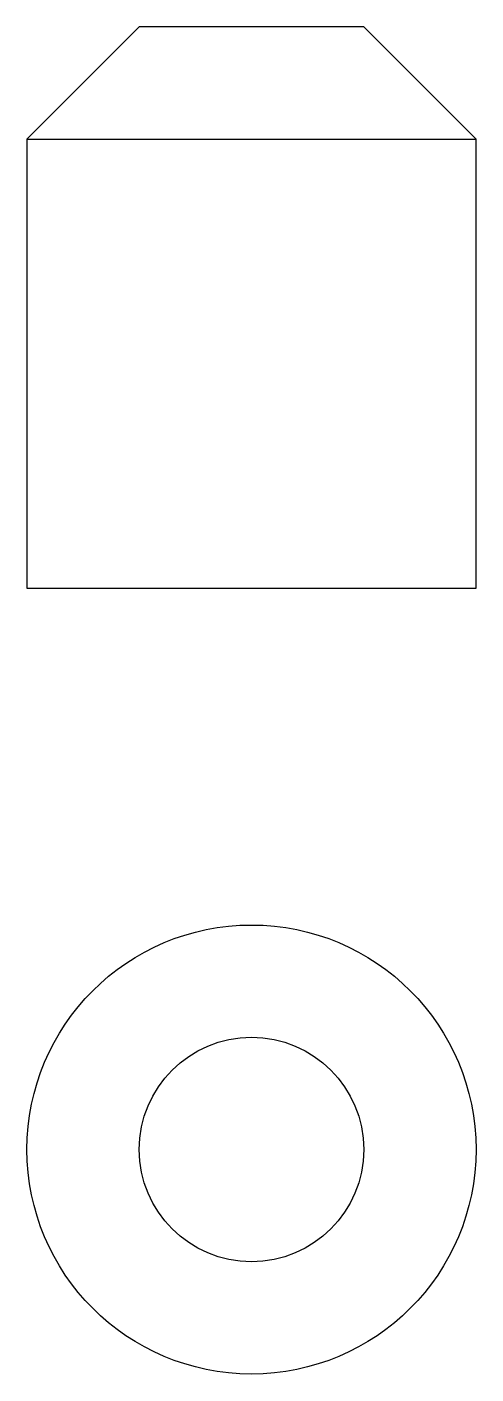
# Model space of a CAD drawing. Header units: millimetres. Extents: x 20 to 60, y -10 to 110.
import ezdxf

# ---------------------------------------------------------------- set-up
doc = ezdxf.new("R2010")
doc.units = ezdxf.units.MM
doc.layers.get('0').update_dxf_attribs({"linetype": 'CONTINUOUS', "lineweight": 25, "true_color": 0x000000})

msp = doc.modelspace()

# ---------------------------------------------------------------- linework, layer by layer
for p, q in [((30, 110), (20, 100)), ((50, 110), (30, 110)), ((60, 100), (50, 110)), ((20, 100), (20, 60)), ((20, 100), (60, 100)), ((60, 60), (60, 100)), ((20, 60), (60, 60))]:
    msp.add_line(p, q)
for radius in [20, 10]:
    msp.add_circle((40, 10), radius)

doc.saveas('drawing.dxf')
